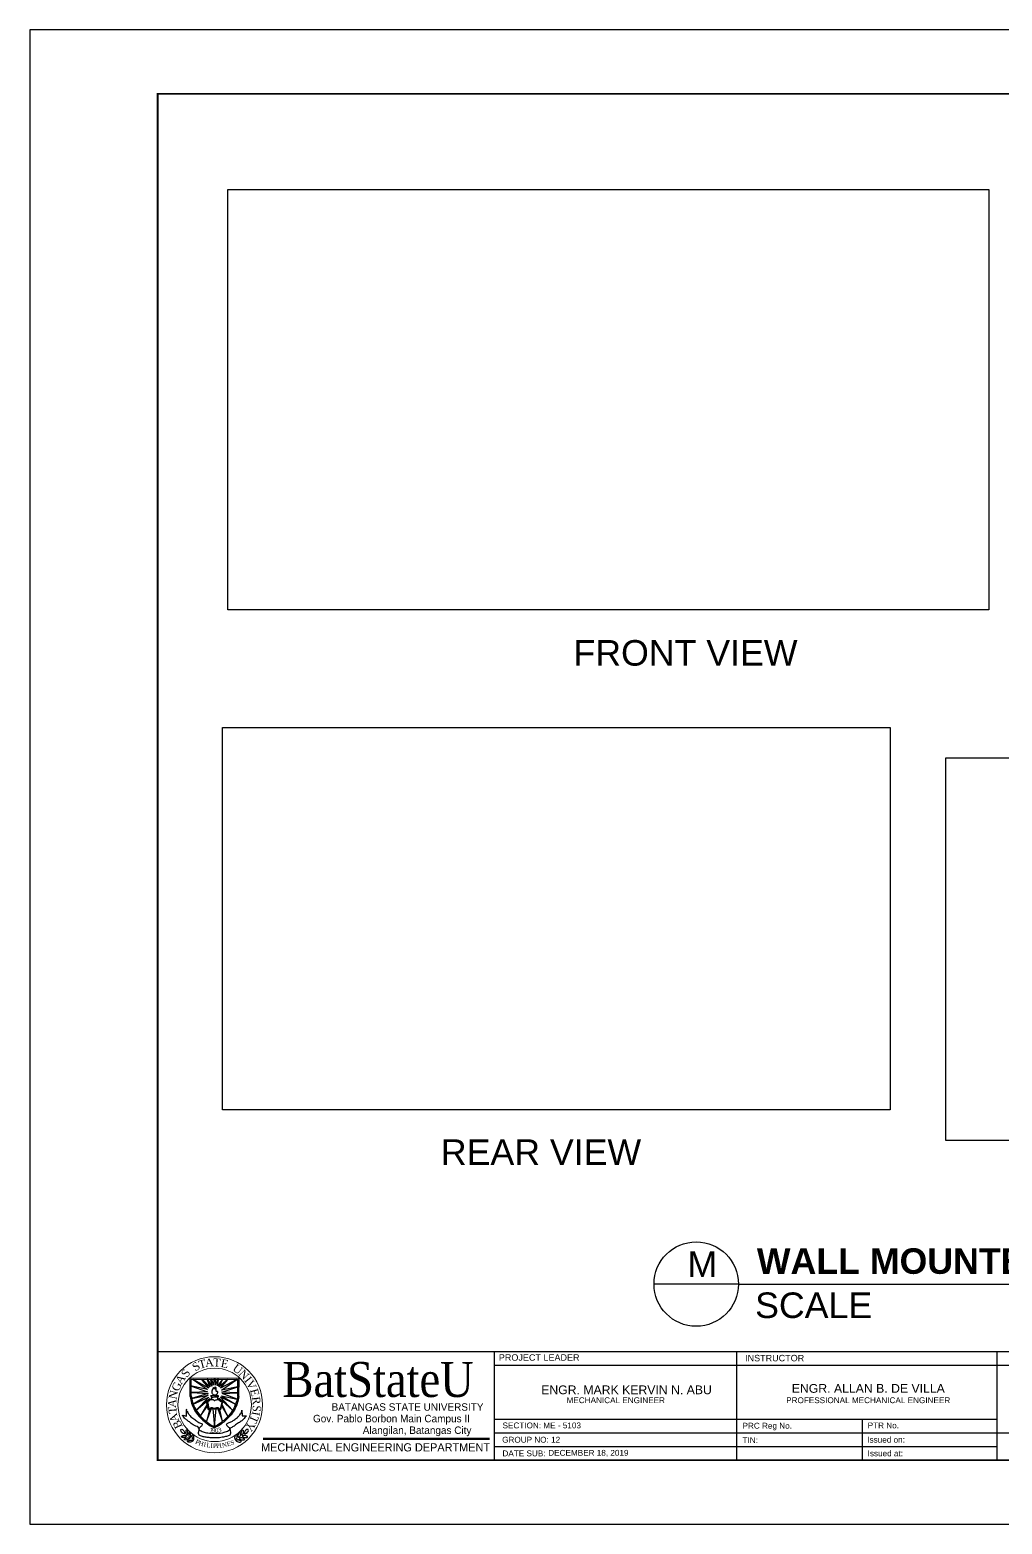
# Model space of a CAD drawing. Header units: inches. Extents: x 57.6 to 74.1, y 30 to 41.7.
# Drawn here: x 57.61 to 65.22, y 30.04 to 41.74 of the extents above; entities that cross this region are included whole.
import ezdxf
from ezdxf.enums import TextEntityAlignment as Align

# ---------------------------------------------------------------- set-up
doc = ezdxf.new("R2010")
doc.units = ezdxf.units.IN
doc.header["$MEASUREMENT"] = 0
for name, color, linetype in [('.1', 1, 'Continuous'), ('SHEET', 3, 'Continuous'), ('text', 7, 'Continuous'), ('WALL', 2, 'Continuous')]:
    doc.layers.add(name, color=color, linetype=linetype)
doc.layers.add('stair', color=134, linetype='Continuous', lineweight=0)
doc.layers.add('texts', color=2, linetype='Continuous', lineweight=18)
doc.styles.add('arial', font='arial.ttf')
doc.styles.add('CGOTHIC', font='GOTHIC.TTF')
doc.styles.add('GARAMOND', font='GARA.TTF')
picture_1 = doc.add_image_def('image1.png', size_in_pixel=(846, 467))
picture_2 = doc.add_image_def('image2.png', size_in_pixel=(421, 394))
picture_3 = doc.add_image_def('image3.png', size_in_pixel=(700, 401))

msp = doc.modelspace()

# ---------------------------------------------------------------- linework, layer by layer
at = {"layer": '.1', "color": 0}
for p, q in [((74.11122, 41.73923), (57.61122, 41.73923)), ((57.61122, 41.73923), (57.61122, 30.03923)), ((57.61122, 30.03923), (74.11122, 30.03923))]:
    msp.add_line(p, q, dxfattribs=at)
at = {"layer": '.1', "linetype": 'Continuous', "ltscale": 0.5}
msp.add_line((63.14121, 31.39025), (63.14121, 30.53923), dxfattribs=at)
for p, q in [((63.15726, 31.9187), (62.49672, 31.9187)), ((63.15726, 31.9187), (68.3692, 31.9187)), ((58.86489, 31.03744), (58.86489, 31.18147)), ((58.87303, 31.04318), (58.87303, 31.17099)), ((59.01099, 31.10502), (58.88833, 31.17099)), ((58.88833, 31.17099), (59.00197, 31.09241)), ((58.96138, 31.17099), (58.95597, 31.16542)), ((58.95597, 31.16542), (59.01099, 31.10502)), ((59.02091, 31.11404), (58.96138, 31.17099)), ((59.00287, 31.17099), (58.99836, 31.17099)), ((58.99836, 31.17099), (59.02091, 31.11404)), ((59.03443, 31.12035), (59.00287, 31.17099)), ((59.03443, 31.17099), (59.02489, 31.16802)), ((59.02489, 31.16802), (59.03443, 31.12035)), ((59.04796, 31.12756), (59.03443, 31.17099)), ((59.05157, 31.17099), (59.04796, 31.12756)), ((59.0642, 31.17099), (59.05157, 31.17099)), ((59.08043, 31.17099), (59.0642, 31.12846)), ((59.0642, 31.12846), (59.0642, 31.17099)), ((59.12011, 31.17099), (59.08043, 31.12215)), ((59.08043, 31.12215), (59.08674, 31.17099)), ((59.08674, 31.17099), (59.08043, 31.17099)), ((59.1616, 31.17099), (59.09396, 31.11314)), ((59.09396, 31.11314), (59.12011, 31.17099)), ((59.23014, 31.17099), (59.10388, 31.10412)), ((59.10388, 31.10412), (59.1616, 31.17099)), ((59.11019, 31.087), (59.23014, 31.17099)), ((59.2383, 31.0421), (59.2383, 31.17099)), ((59.24644, 31.03744), (59.24909, 31.18075)), ((59.00197, 31.09241), (58.86939, 31.12125)), ((58.86939, 31.12125), (59.00197, 31.07528)), ((59.00557, 31.06086), (58.87741, 31.02188)), ((58.87741, 31.02188), (59.00648, 31.05004)), ((59.00197, 31.07528), (58.87751, 31.06987)), ((58.87751, 31.06987), (59.00557, 31.06086)), ((59.00648, 31.05004), (58.88978, 30.97837)), ((58.88978, 30.97837), (59.01099, 31.03382)), ((59.01099, 31.03382), (58.9119, 30.93258)), ((58.9119, 30.93258), (59.02, 31.023)), ((59.0327, 31.03508), (59.0327, 31.01831)), ((59.07912, 31.03308), (59.07912, 31.01632)), ((59.1982, 30.93054), (59.09306, 31.02571)), ((59.2212, 30.97745), (59.10388, 31.03382)), ((59.10388, 31.03382), (59.1982, 30.93054)), ((59.2383, 31.11494), (59.11019, 31.087)), ((59.11019, 31.04463), (59.2212, 30.97745)), ((59.11019, 31.04463), (59.23274, 31.01661)), ((59.1138, 31.07348), (59.2383, 31.11494)), ((59.2383, 31.06807), (59.1138, 31.07348)), ((59.1156, 31.06086), (59.2383, 31.06807)), ((59.23274, 31.01661), (59.1156, 31.06086)), ((58.80719, 30.89142), (58.83776, 30.88508)), ((58.83776, 30.88508), (58.836, 30.93089)), ((58.99746, 30.97253), (58.94568, 30.88685)), ((58.94568, 30.88685), (58.99926, 30.95901)), ((58.99179, 30.9994), (59.00465, 30.94033)), ((58.99249, 30.84306), (59.03353, 30.94549)), ((59.0182, 30.93647), (58.99249, 30.84306)), ((59.00176, 30.99815), (59.0114, 30.94322)), ((59.04435, 30.94278), (59.05566, 30.80353)), ((59.05566, 30.80353), (59.06961, 30.94368)), ((59.08133, 30.94278), (59.1177, 30.84215)), ((59.1177, 30.84215), (59.09757, 30.93737)), ((59.11407, 30.99333), (59.10058, 30.94226)), ((59.10588, 30.93937), (59.12163, 30.99985)), ((59.11109, 30.96441), (59.16156, 30.88237)), ((59.16156, 30.88237), (59.11651, 30.97613)), ((59.27121, 30.93129), (59.27309, 30.88631)), ((59.27309, 30.88631), (59.3031, 30.88729))]:
    msp.add_line(p, q)
msp.add_circle((62.82699, 31.9187), 0.33027)
for points in [[(58.86489, 31.03744), (58.87658, 30.98753), (58.90093, 30.93164), (58.9343, 30.88477), (59.00104, 30.82438), (59.04614, 30.79824), (59.05516, 30.79554)], [(58.87303, 31.04318), (58.88473, 30.99327), (58.90908, 30.93739), (58.94245, 30.89052), (59.00919, 30.83013), (59.05428, 30.80399), (59.0633, 30.80128)], [(58.99179, 30.9994), (58.99164, 31.00583), (59.0011, 31.00719), (59.01141, 31.01112), (59.02394, 31.01739), (59.0327, 31.01831), (59.0327, 31.02221)], [(59.2383, 31.04318), (59.2266, 30.99327), (59.20225, 30.93739), (59.16888, 30.89052), (59.10214, 30.83013), (59.05705, 30.80399), (59.04803, 30.80128)], [(59.24644, 31.03744), (59.23475, 30.98753), (59.2104, 30.93164), (59.17703, 30.88477), (59.11029, 30.82438), (59.06519, 30.79824), (59.05617, 30.79554)], [(59.12143, 30.9991), (59.11939, 31.00631), (59.10926, 31.0039), (59.10348, 31.00679), (59.09914, 31.01209), (59.09287, 31.01594), (59.08757, 31.0198), (59.07912, 31.0198)], [(59.00465, 30.94033), (59.01284, 30.93444), (59.02152, 30.93647), (59.0273, 30.94263), (59.03353, 30.94549), (59.04225, 30.94549), (59.049, 30.94408), (59.05575, 30.94071), (59.06683, 30.94312), (59.07358, 30.94504), (59.08133, 30.94278), (59.09757, 30.93737), (59.10588, 30.93937)], [(59.0114, 30.94322), (59.02056, 30.94322), (59.022, 30.94708), (59.02827, 30.95045), (59.03887, 30.95286), (59.049, 30.94804), (59.05526, 30.94708), (59.06346, 30.94756), (59.06972, 30.95045), (59.07888, 30.95141), (59.08467, 30.95093), (59.08997, 30.94708), (59.09286, 30.94467), (59.10058, 30.94226)], [(58.82077, 30.747), (58.80266, 30.75348), (58.79429, 30.76644), (58.7932, 30.77913), (58.79483, 30.78129), (58.8059, 30.78021), (58.81698, 30.77022), (58.82131, 30.7605), (58.82266, 30.75132), (58.82266, 30.74673), (58.82158, 30.74673), (58.81915, 30.74916), (58.81887, 30.74916)], [(58.84287, 30.73457), (58.84745, 30.74658), (58.84631, 30.76145), (58.84345, 30.77003), (58.83715, 30.77575), (58.83429, 30.77518), (58.832, 30.76717), (58.83143, 30.75974), (58.83257, 30.75116), (58.83257, 30.74773), (58.836, 30.74201), (58.84287, 30.73514), (58.84402, 30.73514)], [(59.26931, 30.73529), (59.26524, 30.74748), (59.26701, 30.76229), (59.27023, 30.77074), (59.27676, 30.77619), (59.27959, 30.7755), (59.28154, 30.76741), (59.28181, 30.75995), (59.2803, 30.75143), (59.28016, 30.748), (59.27649, 30.74243), (59.26934, 30.73586), (59.26819, 30.73591)], [(59.29192, 30.74678), (59.31028, 30.7525), (59.31919, 30.7651), (59.3208, 30.77773), (59.31927, 30.77996), (59.30816, 30.77934), (59.29667, 30.76982), (59.29195, 30.76029), (59.29021, 30.75118), (59.29002, 30.74659), (59.2911, 30.74655), (59.29363, 30.74887), (59.2939, 30.74886)], [(58.83834, 30.72853), (58.8281, 30.72076), (58.81351, 30.71769), (58.80447, 30.71802), (58.79721, 30.72246), (58.79696, 30.72537), (58.804, 30.72982), (58.81098, 30.73245), (58.81953, 30.73376), (58.82283, 30.73472), (58.82928, 30.73303), (58.8378, 30.72837), (58.83812, 30.72727)], [(58.86131, 30.70882), (58.85107, 30.70105), (58.83647, 30.69798), (58.82744, 30.69831), (58.82018, 30.70275), (58.81993, 30.70566), (58.82697, 30.71011), (58.83394, 30.71274), (58.8425, 30.71405), (58.84579, 30.71502), (58.85225, 30.71332), (58.86076, 30.70866), (58.86108, 30.70756)], [(58.88644, 30.691), (58.8762, 30.68323), (58.8616, 30.68016), (58.85257, 30.68049), (58.84531, 30.68493), (58.84505, 30.68784), (58.8521, 30.69229), (58.85907, 30.69492), (58.86763, 30.69623), (58.87092, 30.6972), (58.87738, 30.6955), (58.88589, 30.69084), (58.88621, 30.68974)], [(58.86584, 30.71486), (58.87042, 30.72687), (58.86928, 30.74174), (58.86641, 30.75032), (58.86012, 30.75604), (58.85726, 30.75547), (58.85497, 30.74746), (58.85439, 30.74003), (58.85554, 30.73145), (58.85554, 30.72802), (58.85897, 30.7223), (58.86584, 30.71543), (58.86699, 30.71543)], [(58.89097, 30.69704), (58.89555, 30.70905), (58.89441, 30.72392), (58.89154, 30.7325), (58.88525, 30.73822), (58.88238, 30.73765), (58.8801, 30.72964), (58.87952, 30.72221), (58.88067, 30.71363), (58.88067, 30.7102), (58.8841, 30.70448), (58.89097, 30.69761), (58.89212, 30.69761)], [(59.21969, 30.6998), (59.21562, 30.71199), (59.21738, 30.7268), (59.2206, 30.73526), (59.22713, 30.74071), (59.22997, 30.74002), (59.23192, 30.73192), (59.23218, 30.72447), (59.23068, 30.71594), (59.23053, 30.71251), (59.22686, 30.70694), (59.21971, 30.70037), (59.21857, 30.70042)], [(59.22396, 30.69357), (59.23387, 30.68539), (59.24832, 30.6817), (59.25737, 30.68166), (59.26481, 30.68579), (59.26518, 30.68869), (59.25833, 30.69342), (59.25147, 30.69635), (59.24298, 30.69802), (59.23973, 30.69912), (59.23321, 30.6977), (59.2245, 30.69339), (59.22414, 30.69231)], [(59.24554, 30.71656), (59.24147, 30.72875), (59.24324, 30.74356), (59.24645, 30.75201), (59.25298, 30.75746), (59.25582, 30.75677), (59.25777, 30.74867), (59.25803, 30.74122), (59.25653, 30.7327), (59.25639, 30.72927), (59.25272, 30.7237), (59.24557, 30.71713), (59.24442, 30.71718)], [(59.24982, 30.71033), (59.25972, 30.70214), (59.27418, 30.69846), (59.28322, 30.69842), (59.29066, 30.70255), (59.29103, 30.70544), (59.28418, 30.71018), (59.27732, 30.7131), (59.26883, 30.71477), (59.26558, 30.71587), (59.25906, 30.71445), (59.25036, 30.71014), (59.24999, 30.70906)], [(59.27359, 30.72906), (59.2835, 30.72087), (59.29795, 30.71719), (59.30699, 30.71715), (59.31443, 30.72128), (59.31481, 30.72417), (59.30796, 30.72891), (59.3011, 30.73184), (59.2926, 30.7335), (59.28935, 30.7346), (59.28283, 30.73318), (59.27413, 30.72888), (59.27376, 30.72779)]]:
    msp.add_spline(points, degree=3)
for points, end_tangent in [([(59.00176, 30.99815), (59.01429, 31.00489), (59.02297, 31.0126), (59.03164, 31.01501), (59.04032, 31.01597), (59.049, 31.0126), (59.05237, 31.00826), (59.05575, 31.00585), (59.06057, 31.01019), (59.07165, 31.0126), (59.08226, 31.01453), (59.09383, 31.00923), (59.10154, 31.00152), (59.11118, 30.99815), (59.11407, 30.99959), (59.11407, 30.99333)], (0, -1)), ([(59.03039, 31.04666), (59.04497, 31.04586), (59.06015, 31.04526), (59.07033, 31.04546), (59.07932, 31.04646), (59.08431, 31.04606), (59.08451, 31.04127), (59.08451, 31.03728), (59.08272, 31.03368), (59.07852, 31.03308), (59.07013, 31.03229), (59.05556, 31.03229), (59.03818, 31.03189), (59.03379, 31.03448), (59.0288, 31.03767), (59.03019, 31.04686), (59.03019, 31.04785)], (-1, 0))]:
    msp.add_spline(points, degree=3, dxfattribs=dict(end_tangent=end_tangent))
at = {"start_tangent": (-1, 0)}
msp.add_spline([(59.05455, 31.04994), (59.04317, 31.05612), (59.03718, 31.06551), (59.03718, 31.07588), (59.03718, 31.08387), (59.03957, 31.08806), (59.04197, 31.09604), (59.04557, 31.09524), (59.04676, 31.10323), (59.04916, 31.10921), (59.05236, 31.10482), (59.05855, 31.09924), (59.06334, 31.09924), (59.06294, 31.10562), (59.06074, 31.11141), (59.06114, 31.11341), (59.06693, 31.10842), (59.06693, 31.10383), (59.06793, 31.09944), (59.06793, 31.09464), (59.06613, 31.08726), (59.07053, 31.08047), (59.07592, 31.08067), (59.07932, 31.07189), (59.07832, 31.06471), (59.07312, 31.05493), (59.06813, 31.05074), (59.06194, 31.04954), (59.05435, 31.04954), (59.05475, 31.04954)], degree=3, dxfattribs=at)
for points, knots in [([(59.3031, 30.88729), (59.30375, 30.88731), (59.30779, 30.88655), (59.28491, 30.8651), (59.27093, 30.84668), (59.24227, 30.8308), (59.21585, 30.81301), (59.19652, 30.79745), (59.17565, 30.79063), (59.17991, 30.76894), (59.18508, 30.75165), (59.17285, 30.73053), (59.14765, 30.72576), (59.11479, 30.71724), (59.07438, 30.71416), (59.03486, 30.71318), (58.99978, 30.71856), (58.96884, 30.72185), (58.94649, 30.72987), (58.93437, 30.73901), (58.93001, 30.74719), (58.93358, 30.76193), (58.93669, 30.77651), (58.93166, 30.80165), (58.8959, 30.80903), (58.86864, 30.83213), (58.84325, 30.85177), (58.82157, 30.86658), (58.81421, 30.88111), (58.80231, 30.89232), (58.80695, 30.89171), (58.81182, 30.89046)], [1.52509566, 1.52509566, 1.52509566, 1.52509566, 1.53207344, 1.58461165, 1.6335577, 1.69806939, 1.76871142, 1.82363102, 1.85615423, 1.87443349, 1.94275521, 1.95956409, 2.0138373, 2.08171566, 2.16866491, 2.25326121, 2.31812611, 2.38039581, 2.43947884, 2.45720036, 2.4700917, 2.49227239, 2.54351783, 2.56029693, 2.63925905, 2.72163109, 2.78010421, 2.83264791, 2.87108644, 2.88537242, 2.91114476, 2.91114476, 2.91114476, 2.91114476]), ([(58.83871, 30.93569), (58.83032, 30.93569), (58.85071, 30.90858), (58.8603, 30.88977), (58.88621, 30.86675), (58.91528, 30.84977), (58.9342, 30.83058), (58.96465, 30.82568), (58.95742, 30.81029), (58.94952, 30.80201), (58.93897, 30.7956), (58.9308, 30.77925), (58.9565, 30.7647), (58.98585, 30.75626), (59.02216, 30.74995), (59.05197, 30.75033), (59.087, 30.74973), (59.12603, 30.75441), (59.15841, 30.76759), (59.17612, 30.77807), (59.17616, 30.7894), (59.16664, 30.79632), (59.16055, 30.80477), (59.14955, 30.81052), (59.1529, 30.82187), (59.16298, 30.8339), (59.18588, 30.83756), (59.20972, 30.85453), (59.23236, 30.87005), (59.24934, 30.88723), (59.25981, 30.90283), (59.26904, 30.91443), (59.27123, 30.92927), (59.27121, 30.93129)], [0, 0, 0, 0, 0.05015677, 0.09732989, 0.16941511, 0.23846923, 0.29738227, 0.34519032, 0.36160902, 0.38475292, 0.41540171, 0.43521016, 0.48008218, 0.54908588, 0.63759308, 0.69239675, 0.72818115, 0.84754613, 0.9203779, 0.94487982, 0.95929114, 0.97972207, 1.01030939, 1.0239692, 1.04625377, 1.06606424, 1.11908078, 1.17380836, 1.241086, 1.28254417, 1.31829324, 1.35059418, 1.37988475, 1.37988475, 1.37988475, 1.37988475]), ([(58.83602, 30.93466), (58.83679, 30.93555), (58.83818, 30.93616), (58.84027, 30.93613), (58.8406, 30.93613)], [3.0484676524, 3.0484676524, 3.0484676524, 3.0484676524, 3.0588690437, 3.0607909809, 3.0607909809, 3.0607909809, 3.0607909809]), ([(59.05118, 30.85877), (59.05318, 30.85845), (59.0567, 30.85789), (59.05924, 30.85814), (59.06115, 30.85872)], [0, 0, 0, 0, 0.0114553424, 0.0200747395, 0.0200747395, 0.0200747395, 0.0200747395]), ([(59.05118, 30.85534), (59.05318, 30.85502), (59.0567, 30.85446), (59.05924, 30.85471), (59.06115, 30.85529)], [0, 0, 0, 0, 0.0114553424, 0.0200747395, 0.0200747395, 0.0200747395, 0.0200747395]), ([(59.05212, 30.84723), (59.0538, 30.84749), (59.05661, 30.84789), (59.05877, 30.84775), (59.06003, 30.84744)], [0.0017854758, 0.0017854758, 0.0017854758, 0.0017854758, 0.0114553424, 0.0182365583, 0.0182365583, 0.0182365583, 0.0182365583]), ([(59.05239, 30.84384), (59.05398, 30.84409), (59.05658, 30.84444), (59.05861, 30.84433), (59.0597, 30.84409)], [0.0023117887, 0.0023117887, 0.0023117887, 0.0023117887, 0.0114553424, 0.0176246016, 0.0176246016, 0.0176246016, 0.0176246016])]:
    msp.add_open_spline(points, degree=3, knots=knots)
at = {"layer": 'SHEET', "color": 1}
for p, q in [((58.61122, 31.39025), (73.61122, 31.39025)), ((61.24493, 31.39043), (61.24493, 30.53923)), ((61.24493, 31.39025), (61.24493, 30.53923)), ((63.14121, 31.39043), (63.14121, 30.53923)), ((63.14121, 31.39025), (63.14121, 30.53923)), ((65.18395, 30.53923), (65.18395, 31.39025)), ((61.24493, 31.28388), (70.6472, 31.28388)), ((61.24493, 30.86003), (65.18395, 30.86003)), ((64.12579, 30.86003), (64.12579, 30.53923)), ((61.24493, 30.7531), (67.1412, 30.7531)), ((61.24493, 30.64616), (62.96247, 30.64616)), ((61.24493, 30.64616), (65.18395, 30.64616)), ((63.14121, 30.64616), (64.85875, 30.64616))]:
    msp.add_line(p, q, dxfattribs=at)
at = {"layer": 'stair'}
for p, q in [((58.86489, 31.18147), (59.24909, 31.18075)), ((58.87303, 31.17099), (59.2383, 31.17099))]:
    msp.add_line(p, q, dxfattribs=at)
msp.add_circle((59.05634, 30.97377), 0.37608, dxfattribs=at)
at = {"layer": 'stair', "lineweight": 20}
for centre, radius in [((59.05634, 30.97377), 0.37608), ((59.05769, 30.97269), 0.28722)]:
    msp.add_circle(centre, radius, dxfattribs=at)
at = {"layer": 'texts', "color": 85, "linetype": 'Continuous', "lineweight": 50}
msp.add_line((59.4363, 30.70682), (61.20811, 30.70682), dxfattribs=at)
at = {"layer": 'WALL', "color": 1, "linetype": 'Continuous', "const_width": 0.01418}
msp.add_lwpolyline([(58.61122, 30.53923), (73.61122, 30.53923), (73.61122, 41.23923), (58.61122, 41.23923)], close=True, dxfattribs=at)

# ---------------------------------------------------------------- texts
at = {"char_height": 0.2, "attachment_point": 1, "style": 'arial'}
for s, width, insert in [('FRONT VIEW', 2.5565789, (61.86639, 36.96134)), ('REAR VIEW', 2.5565789, (60.82821, 33.05196)), ('{\\fArial|b1|i0|c0|p34;WALL MOUNTED FAN COIL DETAILS}', 5.5498971, (63.30184, 32.1989)), ('M', 0.0385532, (62.75881, 32.17482)), ('SCALE                                             NTS', 5.0445619, (63.28821, 31.85305))]:
    msp.add_mtext_dynamic_manual_height_columns(s, width=width, gutter_width=1, heights=[0], dxfattribs=dict(at, insert=insert))
at = {"attachment_point": 1}
for s, insert, char_height, width, rotation in [('{\\fTimes New Roman|b0|i0|c0|p18;\\C1;S}', (58.78977, 31.21724), 0.0626808, 4.9319098, 56.110392), ('{\\fTimes New Roman|b0|i0|c0|p18;\\C1;S}', (58.87264, 31.28618), 0.0626808, 4.9319098, 33.231794), ('{\\fTimes New Roman|b0|i0|c0|p18;\\C1;T}', (58.92512, 31.31556), 0.0626808, 4.9319098, 14.44799), ('{\\fTimes New Roman|b0|i0|c0|p18;\\C1;A}', (58.97883, 31.33167), 0.0626808, 4.9319098, 5.718517), ('{\\fTimes New Roman|b0|i0|c0|p18;\\C1;T}', (59.048, 31.33744), 0.0626808, 0.053068, 356.815034), ('{\\fTimes New Roman|b0|i0|c0|p18;\\C1;E}', (59.11392, 31.33266), 0.0626808, 4.9319098, 348.690449), ('{\\fTimes New Roman|b0|i0|c0|p18;\\C1;U}', (59.22894, 31.298), 0.0626808, 4.9319098, 323.501255), ('{\\fTimes New Roman|b0|i0|c0|p18;\\C1;N}', (59.28488, 31.25525), 0.0626808, 4.9319098, 314.135636), ('{\\fTimes New Roman|b0|i0|c0|p18;\\C1;G}', (58.71666, 31.0986), 0.0626808, 4.9319098, 65.934744), ('{\\fTimes New Roman|b0|i0|c0|p18;\\C1;A}', (58.74402, 31.16291), 0.0626808, 4.9319098, 56.110392), ('{\\fTimes New Roman|b0|i0|c0|p18;\\C1;I}', (59.33477, 31.20306), 0.0626808, 4.9319098, 308.645401), ('{\\fTimes New Roman|b0|i0|c0|p18;\\C1;V}', (59.35662, 31.17494), 0.0626808, 4.9319098, 298.200173), ('{\\fTimes New Roman|b0|i0|c0|p18;\\C1;A}', (58.691, 30.95356), 0.0626808, 4.9319098, 85.537049), ('{\\fTimes New Roman|b0|i0|c0|p18;\\C1;N}', (58.6961, 31.02577), 0.0626808, 4.9319098, 77.561612), ('{\\fTimes New Roman|b0|i0|c0|p18;\\C1;E}', (59.39395, 31.10652), 0.0626808, 4.9319098, 285.478678), ('{\\fTimes New Roman|b0|i0|c0|p18;\\C1;R}', (59.4119, 31.04144), 0.0626808, 4.9319098, 276.199548), ('{\\fTimes New Roman|b0|i0|c0|p18;\\C1;T}', (58.69943, 30.90022), 0.0626808, 4.9319098, 94.266522), ('{\\fTimes New Roman|b0|i0|c0|p18;\\C1;A}', (58.72175, 30.82832), 0.0626808, 4.9319098, 110.366728), ('{\\fTimes New Roman|b0|i0|c0|p18;\\C1;I}', (59.41283, 30.91385), 0.0626808, 4.9319098, 259.810801), ('{\\fTimes New Roman|b0|i0|c0|p18;\\C1;S}', (59.41976, 30.96798), 0.0626808, 4.9319098, 266.058573), ('{\\fTimes New Roman|b0|i0|c0|p18;\\C1;B}', (58.75192, 30.77747), 0.0626808, 4.9319098, 115.184082), ('{\\fTimes New Roman|b0|i0|c0|p18;\\C1;1}', (59.02068, 30.7949), 0.0351012, 4.9319098, 350.696744), ('{\\fTimes New Roman|b0|i0|c0|p18;\\C1;9}', (59.03426, 30.79129), 0.0351012, 4.9319098, 359.89652), ('{\\fTimes New Roman|b0|i0|c0|p18;\\C1;0}', (59.06028, 30.79056), 0.0351012, 4.9319098, 359.89652), ('{\\fTimes New Roman|b0|i0|c0|p18;\\C1;3}', (59.07926, 30.79097), 0.0351012, 4.9319098, 14.572685), ('{\\fTimes New Roman|b0|i0|c0|p18;\\C1;Y}', (59.38001, 30.81479), 0.0626808, 4.9319098, 237.493978), ('{\\fTimes New Roman|b0|i0|c0|p18;\\C1;T}', (59.40502, 30.87324), 0.0626808, 4.9319098, 245.977986), ('{\\fTimes New Roman|b0|i0|c0|p18;\\C1;P}', (58.91734, 30.70451), 0.0351012, 4.9319098, 333.244975), ('{\\fTimes New Roman|b0|i0|c0|p18;\\C1;P}', (58.91831, 30.70451), 0.0351012, 4.9319098, 333.244975), ('{\\fTimes New Roman|b0|i0|c0|p18;\\C1;H}', (58.93931, 30.6921), 0.0351012, 4.9319098, 342.36893), ('{\\fTimes New Roman|b0|i0|c0|p18;\\C1;I}', (58.97507, 30.68049), 0.0351012, 4.9319098, 350.744632), ('{\\fTimes New Roman|b0|i0|c0|p18;\\C1;L}', (58.99671, 30.67728), 0.0351012, 4.9319098, 350.696744), ('{\\fTimes New Roman|b0|i0|c0|p18;\\C1;I}', (59.02597, 30.67178), 0.0351012, 4.9319098, 357.832532), ('{\\fTimes New Roman|b0|i0|c0|p18;\\C1;P}', (59.0436, 30.67016), 0.0351012, 4.9319098, 359.89652), ('{\\fTimes New Roman|b0|i0|c0|p18;\\C1;P}', (59.06575, 30.66902), 0.0351012, 4.9319098, 7.516181), ('{\\fTimes New Roman|b0|i0|c0|p18;\\C1;I}', (59.09259, 30.67028), 0.0351012, 4.9319098, 9.039112), ('{\\fTimes New Roman|b0|i0|c0|p18;\\C1;N}', (59.11068, 30.67188), 0.0351012, 4.9319098, 12.924469), ('{\\fTimes New Roman|b0|i0|c0|p18;\\C1;E}', (59.14771, 30.68122), 0.0351012, 4.9319098, 14.572685), ('{\\fTimes New Roman|b0|i0|c0|p18;\\C1;S}', (59.17747, 30.6898), 0.0351012, 4.9319098, 14.572685)]:
    msp.add_mtext(s, dxfattribs=dict(at, insert=insert, char_height=char_height, width=width, rotation=rotation))
at = {"color": 250, "linetype": 'Continuous', "lineweight": 0, "insert": (59.42059, 30.67232), "char_height": 0.0638266, "width": 1.948843, "attachment_point": 1}
msp.add_mtext('{\\fCentury Gothic|b0|i0|c0|p34;\\C7;MECHANICAL ENGINEERING DEPARTMENT}', dxfattribs=at)
at = {"layer": 'text', "style": 'arial'}
for s, height, p in [('PROJECT LEADER', 0.05054, (61.28209, 31.31845)), ('INSTRUCTOR', 0.050529, (63.20982, 31.31395)), ('ENGR. MARK KERVIN N. ABU', 0.0685709, (61.61356, 31.05637)), ('ENGR. ALLAN B. DE VILLA', 0.0685709, (63.57532, 31.0676)), ('MECHANICAL ENGINEER', 0.0457139, (61.81243, 30.98642)), ('PROFESSIONAL MECHANICAL ENGINEER', 0.0457139, (63.5312, 30.98642)), ('SECTION: ME - 5103', 0.0457139, (61.31106, 30.78905)), ('PRC Reg No.', 0.0457139, (63.18968, 30.78684)), ('PTR No.', 0.045714, (64.16934, 30.78905)), ('GROUP NO: 12', 0.0457139, (61.30799, 30.67719)), ('TIN:', 0.045714, (63.18968, 30.67342)), ('Issued on:', 0.045714, (64.16627, 30.67719)), ('DATE SUB:', 0.045714, (61.31052, 30.57025)), ('DECEMBER 18, 2019', 0.0457139, (61.66896, 30.57464)), ('Issued at:', 0.045714, (64.16884, 30.57025))]:
    msp.add_text(s, height=height, dxfattribs=at).set_placement(p)
at = {"layer": 'text', "width": 1}
for s, height, style, p in [('BatStateU', 0.274287, 'GARAMOND', (60.33711, 31.03464)), ('Gov. Pablo Borbon Main Campus II', 0.0583836, 'CGOTHIC', (60.44131, 30.83658)), ('BATANGAS STATE UNIVERSITY', 0.0583836, 'CGOTHIC', (60.56748, 30.92718)), ('Alangilan, Batangas City', 0.0583836, 'CGOTHIC', (60.6421, 30.74532))]:
    msp.add_text(s, height=height, dxfattribs=dict(at, style=style)).set_placement(p, align=Align.CENTER)

# ---------------------------------------------------------------- pictures from other files: only their frames are drawn
image = msp.add_image(picture_1, insert=(59.15968, 37.19947), size_in_units=(5.95829, 3.28903))
image.dxf.flags = 7
image = msp.add_image(picture_3, insert=(59.1199, 33.28319), size_in_units=(5.2258, 2.99364))
image.dxf.flags = 7
image = msp.add_image(picture_2, insert=(64.77995, 33.04196), size_in_units=(3.20225, 2.99688))
image.dxf.flags = 7

doc.saveas('drawing.dxf')
